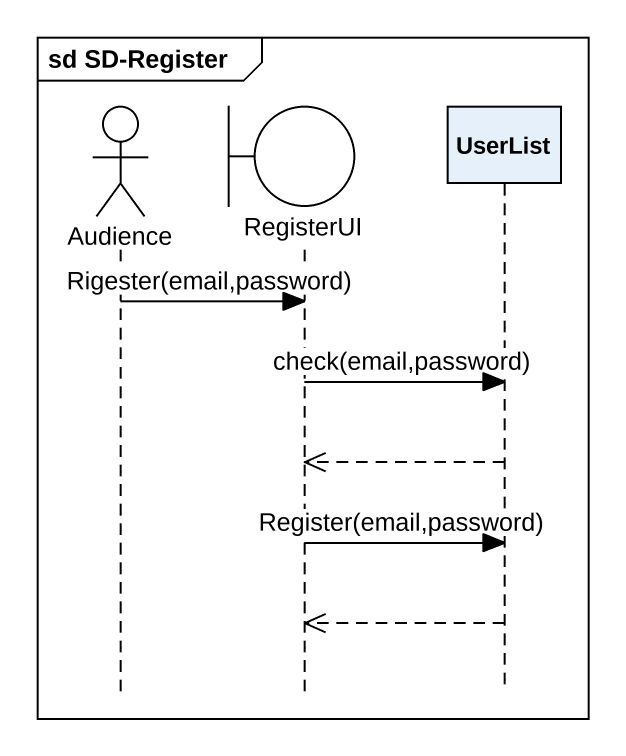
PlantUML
@startuml
mainframe sd SD-Register
hide footbox
actor Audience
boundary RegisterUI
participant UserList

Audience -> RegisterUI : Rigester(email,password)
RegisterUI -> UserList : check(email,password)
UserList -->> RegisterUI
RegisterUI -> UserList : Register(email,password)
UserList -->> RegisterUI
@enduml
